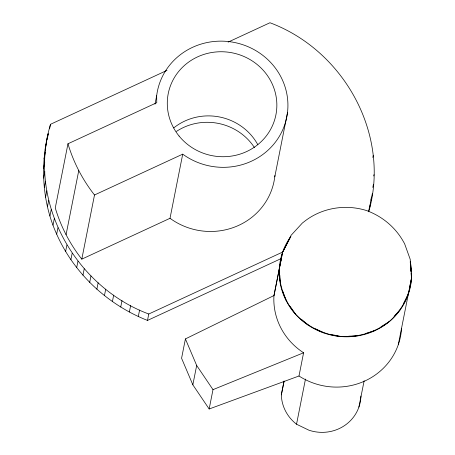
<?xml version="1.0" encoding="UTF-8"?>
<svg xmlns="http://www.w3.org/2000/svg" width="455" height="455" viewBox="0 0 455 455"><rect width="100%" height="100%" fill="white"/><g stroke="black" fill="none" stroke-linecap="round" stroke-linejoin="round"><path stroke-width="0.68" d="M281.372 258.48L147.5 320.422C107.63 304.736 74.017 273.455 56.665 234.143C41.069 199.808 39.989 160.24 50.494 124.3L166.991 70.394M282.64 252.064L148.774 314.007C78.112 287.799 30.718 208.049 48.162 133.582M368.806 211.575C390.691 134.447 344.014 50.431 269.963 22.75L228.131 42.105M369.306 209.59L371.365 197.453M45.153 149.416L46.427 143.001M49.606 128.788L50.494 124.3M44.021 158.92L45.29 152.51M43.492 168.492L44.766 162.077M43.572 178.081L44.846 171.666M44.266 187.659L45.534 181.244M45.557 197.191L46.831 190.776M47.456 206.638L48.725 200.223M49.942 215.971L51.216 209.556M81.798 259.14L94.503 194.99L182.717 154.154A65.969 62.983 11.2 0 0 280.911 133.571A65.969 62.983 11.2 0 0 240.991 44.124A65.969 62.983 11.2 0 0 156.662 95.772L156.765 102.694L67.971 143.774L55.271 207.924A160.524 153.261 11.2 0 0 81.798 259.14L170.016 218.298A65.969 62.983 11.2 0 0 236.077 226.499A65.969 62.983 11.2 0 0 274.928 175.482M53.019 225.145L54.287 218.736M56.665 234.143L57.939 227.727M66.072 234.683L78.772 170.534M65.622 251.433L66.896 245.017M70.9 259.674L72.174 253.259M76.69 267.597L77.959 261.181M82.958 275.178L84.232 268.763M89.692 282.384L90.966 275.969M96.864 289.198L98.138 282.782M104.445 295.585L105.719 289.175M112.413 301.528L113.682 295.113M155.001 104.138L156.662 95.772M120.734 307.006L122.003 300.59M129.379 311.988L130.648 305.572M138.309 316.47L139.583 310.054M147.5 320.422L148.774 314.007M170.016 218.298L182.717 154.154M290.58 237.027L282.589 252.263L273.95 295.562L185.412 338.918L181.579 358.261L192.84 384.811L209.163 408.994L298.992 375.995A66.322 63.319 11.2 0 0 401.537 328.544M192.84 384.811L196.674 365.462L185.412 338.918M209.163 408.994L212.991 389.645L196.674 365.462M274.78 176.841L287.48 112.692M273.99 295.682L282.583 252.275M360.906 396.032A39.562 37.771 11.2 0 1 308.945 430.208L296.535 424.225A40.171 38.351 11.2 0 1 281.326 394.872L284.079 380.983M298.992 375.995L303.593 352.779A66.322 63.319 11.2 0 1 273.95 295.562M296.535 424.225L305.476 379.072M372.821 157.436L373.202 155.513M373.72 175.966L373.976 174.68M372.81 187.454L373.447 184.247M371.041 200.172L372.309 193.756M358.893 407.1L364.142 380.761M398.267 344.748L411.496 278.244L411.115 273.415M281.326 394.872L283.937 381.938M411.474 278.232C409.938 294.982 401.936 310.395 389.343 321.514C375.728 332.19 358.711 337.365 341.466 336.581C324.17 334.806 308.001 327.122 295.898 314.604C284.853 301.796 278.779 285.41 279.325 268.461M281.23 259.003L279.45 267.836M282.885 251.695L287.003 243.647M407.913 294.999L403.801 303.053M409.568 287.691L411.348 278.858M46.893 139.998L48.389 134.026M368.408 211.797L370.575 203.175M283.63 249.92L291.115 235.286L302.33 223.069L303.946 221.818C321.406 207.833 345.339 203.846 366.576 210.568C382.223 216.313 395.44 227.29 403.562 241.889L404.58 243.67L410.188 259.276L411.411 275.662M400.218 309.667L394.053 316.384M388.786 321.861L380.989 326.787M374.402 330.751L365.496 333.549M212.991 389.645L303.593 352.779M358.034 335.722L348.638 336.211M340.812 336.444L331.558 334.584M323.897 332.872L315.423 328.783M308.45 325.24L301.329 319.205M295.522 314.069L290.239 306.505M285.99 300.124L282.908 291.541M410.291 262.336L410.962 271.351L410.655 267.193M280.507 284.358L279.836 275.343M410.239 261.699L410.546 265.805M94.503 194.99A160.524 153.261 11.2 0 1 67.971 143.774M173.759 127.889A54.879 52.399 11.2 0 1 257.837 144.73M176.421 131.432A54.879 52.399 11.2 0 1 254.402 147.522M411.593 272.727A66.322 63.319 11.2 0 1 326.565 333.845A66.322 63.319 11.2 0 1 290.938 236.384M410.262 261.71A66.322 63.319 11.2 0 1 411.536 271.339M179.077 136.039A54.879 52.399 11.2 0 0 272.977 124.494A54.879 52.399 11.2 0 0 214.157 52.166A54.879 52.399 11.2 0 0 179.077 136.039"/></g></svg>
